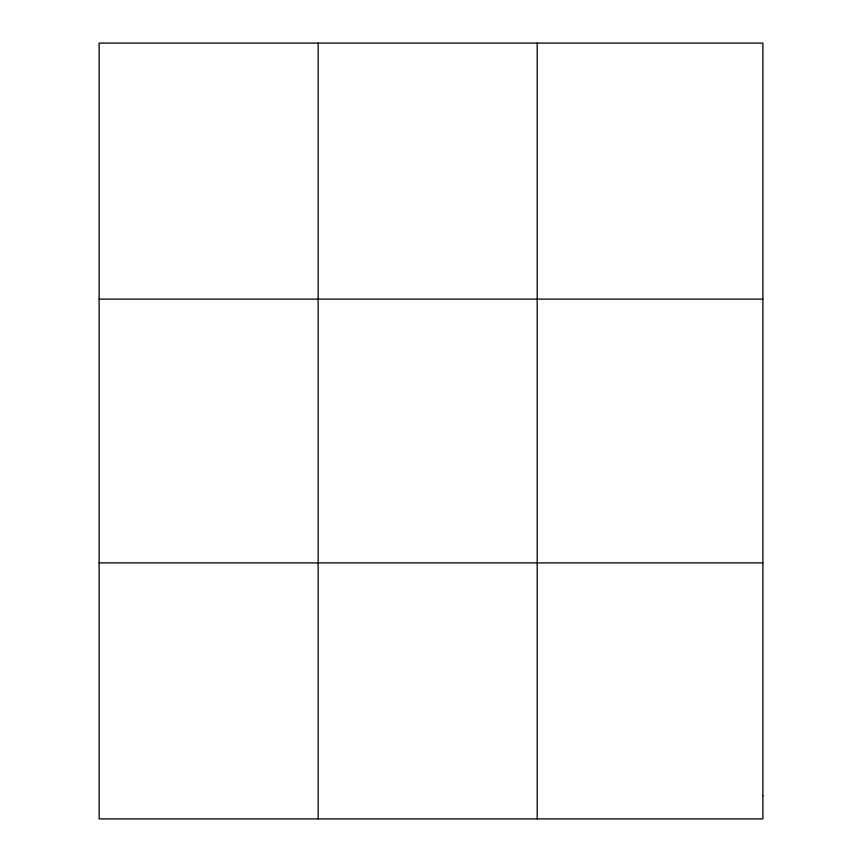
<?xml version="1.0" encoding="UTF-8"?>
<svg xmlns="http://www.w3.org/2000/svg" width="862" height="862" viewBox="0 0 862 862"><rect width="100%" height="100%" fill="white"/><g stroke="black" fill="none" stroke-linecap="round" stroke-linejoin="round"><path stroke-width="1.29" d="M318.164 43.1L318.164 818.9M537.198 43.1L537.198 818.9M99.119 299.114L762.881 299.114M99.119 562.886L762.881 562.886M762.881 795.626L762.881 818.9L99.119 818.9L99.119 43.1L762.881 43.1L762.881 795.626"/></g></svg>
